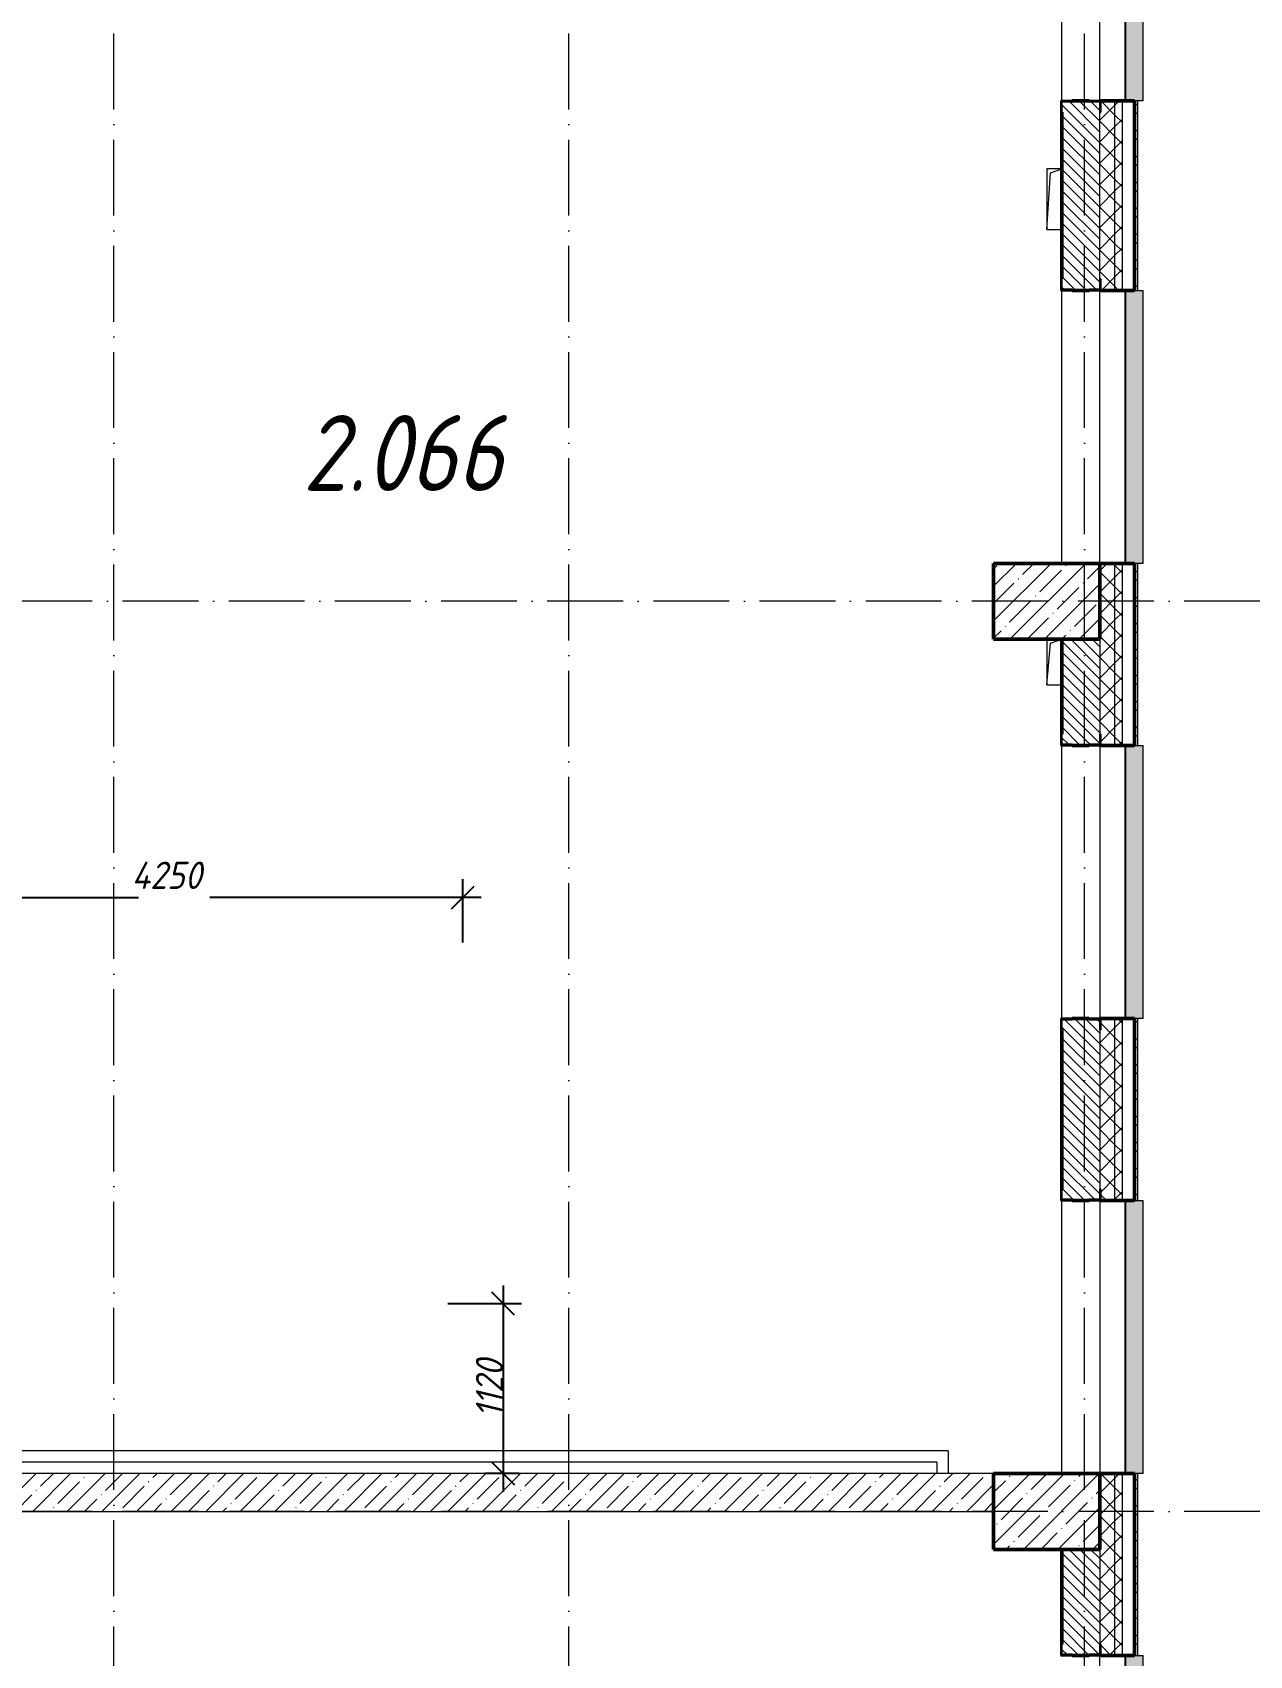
# Model space of a CAD drawing. Header units: millimetres. Extents: x -606178 to 312196, y -19338 to 632709.
# Drawn here: x -248389 to -240364, y 483325 to 494025 of the extents above; entities that cross this region are included whole.
import ezdxf

# ---------------------------------------------------------------- set-up
doc = ezdxf.new("R2010")
doc.units = ezdxf.units.MM
doc.linetypes.add('50_200_ШТРИХ_1Т_ш5_п1_п1_', pattern=[700, 500, -100, 0, -100])
for name, color, linetype, lineweight in [('A-____-____-DIMS', 7, 'Continuous', 9), ('A-DETL-____-OTLN-4', 7, 'Continuous', 18), ('A-GENM-____-MCUT', 7, 'Continuous', 25), ('A-GENM-____-OTLN', 7, 'Continuous', 9), ('A-GENM-____-OTLN-1', 7, 'Continuous', 25), ('A-GLAZ-____-OTLN', 7, 'Continuous', 9), ('A-WALL-____-MCUT-1', 7, 'Continuous', 9), ('A-WALL-____-MCUT-2', 7, 'Continuous', 50), ('A-WALL-____-MCUT-3', 7, 'Continuous', 9), ('A-WALL-____-OTLN', 7, 'Continuous', 9), ('A-WALL-____-PATT-1', 7, 'Continuous', 9), ('A-WALL-FNSH-MCUT-1', 7, 'Continuous', 9), ('S-COLS-____-MCUT', 7, 'Continuous', 50), ('S-COLS-____-OTLN', 7, 'Continuous', 9), ('S-GRID-____-OTLN-1', 7, '50_200_ШТРИХ_1Т_ш5_п1_п1_', 9), ('Марки помещений', 7, 'Continuous', 9)]:
    doc.layers.add(name, color=color, linetype=linetype, lineweight=lineweight)
doc.layers.add('A-GLAZ-____-OTLN-1', color=7, linetype='Continuous', lineweight=9, true_color=0xc0c0c0)
doc.styles.add('ISOCPEUR_I_10', font='isocpeui.ttf', dxfattribs={"width": 0.9, "height": 180})
doc.styles.add('ISOCPEUR_I_3', font='isocpeui.ttf', dxfattribs={"width": 0.85, "height": 2.2})
doc.dimstyles.new('ISO-1_8_0_9К_СРЕДНИЙ_Кладочные_3', dxfattribs={"dimscale": 304.8, "dimtxt": 179.276612, "dimasz": 0.492126, "dimexe": 0.393701, "dimexo": 0, "dimgap": 0, "dimtad": 1, "dimdec": 3, "dimrnd": 0.001, "dimdsep": 46, "dimtxsty": 'ISOCPEUR_I_10', "dimblk1": 'OBLIQUE', "dimblk2": 'OBLIQUE', "dimsah": 1, "dimcen": 0.09, "dimdle": 0.393701, "dimazin": 0, "dimtfac": 1, "dimtdec": 4, "dimtix": 1, "dimtmove": 0, "dimatfit": 3, "dimfxl": 1, "dimtvp": 1, "dimtolj": 1, "dimtzin": 0, "dimarcsym": 2})
doc.dimstyles.new('ISO-1_8_0_9К_СРЕДНИЙ_Кладочные_5', dxfattribs={"dimscale": 304.8, "dimtxt": 179.276612, "dimasz": 0.492126, "dimexe": 0.393701, "dimexo": 0, "dimgap": 0, "dimtad": 1, "dimdec": 3, "dimrnd": 0.001, "dimdsep": 46, "dimtxsty": 'ISOCPEUR_I_10', "dimblk1": 'OBLIQUE', "dimblk2": 'OBLIQUE', "dimsah": 1, "dimcen": 0.09, "dimdle": 0.393701, "dimazin": 0, "dimtfac": 1, "dimtdec": 4, "dimtix": 1, "dimtmove": 2, "dimatfit": 3, "dimfxl": 1, "dimtvp": 1, "dimtolj": 1, "dimtzin": 0, "dimarcsym": 2})
pattern_1 = [(135, (-264901.3, 451794.26), (-35.35534, -35.35534), [])]
pattern_2 = [(45, (-264901.3, 451794.26), (-85.53659, 85.53659), []), (45, (-264844.28, 451794.26), (-85.53659, 85.53659), [])]
pattern_3 = [(45, (-264901.3, 451794.26), (-70.71068, 70.71068), []), (135, (-264901.3, 451794.26), (-70.71068, -70.71068), [])]

# ---------------------------------------------------------------- blocks, each defined once
blk = doc.blocks.new('BSC_Колонна _Прямоугольная - 500х700-25976089-АР1_План отверстий 2 этажа в осях 1-64_А-ГГ')
at = {"layer": 'S-COLS-____-OTLN'}
h = blk.add_hatch(dxfattribs=at)
h.set_pattern_fill('FP_27', color=256, style=0, pattern_type=2)
h.set_pattern_definition([(315, (-32481.04, 23200), (114.04925, 114.04925), []), (315, (-32481.04, 23085.95), (114.04925, 114.04925), [201.613, -40.323, 3.353, -36.97])])
h.paths.add_polyline_path([(-250, 350), (-250, -350), (250, -350), (250, 350)], flags=0)
at = {"layer": 'S-COLS-____-MCUT'}
for p, q in [((250, 350), (-250, 350)), ((-250, 350), (-250, -350)), ((250, -350), (250, 350)), ((-250, -350), (250, -350))]:
    blk.add_line(p, q, dxfattribs=at)
blk = doc.blocks.new('BSC_Колонна _Прямоугольная - 500х700-V3-АР1_План отверстий 2 этажа в осях 1-64_А-ГГ')
at = {"layer": 'S-COLS-____-OTLN'}
h = blk.add_hatch(dxfattribs=at)
h.set_pattern_fill('FP_29', color=256, style=0, pattern_type=2)
h.set_pattern_definition([(315, (-38481.04, 23200), (114.04925, 114.04925), []), (315, (-38481.04, 23085.95), (114.04925, 114.04925), [201.613, -40.323, 3.353, -36.97])])
h.paths.add_polyline_path([(-250, 237), (-250, -350), (250, -350), (250, 350), (-250, 350)], flags=0)
at = {"layer": 'S-COLS-____-MCUT'}
for p, q in [((250, 350), (-250, 350)), ((-250, 350), (-250, -350)), ((250, -350), (250, 350)), ((-250, -350), (250, -350))]:
    blk.add_line(p, q, dxfattribs=at)
blk = doc.blocks.new('Фахверк_СКБ_Уголок - 250_2700-27497298-АР1_План отверстий 2 этажа в осях 1-64_А-ГГ')
at = {"layer": 'A-GENM-____-MCUT'}
for p, q in [((200, 181), (125, 181)), ((125, 181), (125, 106)), ((131, 106), (131, 175)), ((131, 175), (200, 175)), ((200, 175), (200, 181)), ((125, 106), (131, 106)), ((131, -6), (125, -6)), ((125, -6), (125, -81)), ((125, -81), (200, -81)), ((131, -75), (131, -6)), ((200, -75), (131, -75)), ((200, -81), (200, -75))]:
    blk.add_line(p, q, dxfattribs=at)
blk = doc.blocks.new('AR_Отверстие прямоугольное _в плите_ - AR_Отверстие прямоугольное _в плите_-30510814-АР1_План отверстий 2 этажа в осях 1-64_А-ГГ')
at = {"layer": 'A-GENM-____-OTLN'}
for p, q in [((-50, 150), (-50, -150)), ((-50, -150), (-25, 125)), ((-25, 125), (50, 150)), ((-50, -150), (50, -150))]:
    blk.add_line(p, q, dxfattribs=at)
blk = doc.blocks.new('AR_Отверстие прямоугольное _в плите_ - AR_Отверстие прямоугольное _в плите_-30510902-АР1_План отверстий 2 этажа в осях 1-64_А-ГГ')
at = {"layer": 'A-GENM-____-OTLN'}
for p, q in [((50, 200), (-50, 200)), ((-50, 200), (-50, -200)), ((-50, -200), (-25, 175)), ((-25, 175), (50, 200)), ((-50, -200), (50, -200))]:
    blk.add_line(p, q, dxfattribs=at)
blk = doc.blocks.new('Отлив_СКБ - Отлив витража_120_НВФ-V194-АР1_План отверстий 2 этажа в осях 1-64_А-ГГ')
at = {"layer": 'A-GLAZ-____-OTLN-1'}
for points in [[(1800, -2), (1800, 0), (0, 0), (0, -2), (1544, -2)], [(1544, -120), (1800, -120), (1800, -2), (0, -2), (0, -120)]]:
    blk.add_hatch(color=256, dxfattribs=at).paths.add_polyline_path(points, flags=0)
at = {"layer": 'A-GLAZ-____-OTLN'}
for p, q in [((0, 0), (1800, 0)), ((1800, -2), (0, -2)), ((0, -120), (0, -83)), ((1800, -83), (1800, -120)), ((0, -120), (1800, -120))]:
    blk.add_line(p, q, dxfattribs=at)
blk = doc.blocks.new('_Oblique')
at = {"color": 0, "linetype": 'ByBlock', "lineweight": -2}
blk.add_line((-0.5, -0.5), (0.5, 0.5), dxfattribs=at)
blk = doc.blocks.new('*D4770')
at = {"layer": 'A-____-____-DIMS', "color": 0, "lineweight": -2, "transparency": 16777216}
for p, q in [((-249801, 488025), (-249801, 488443)), ((-245551, 488025), (-245551, 488443)), ((-249921, 488323), (-247689, 488323)), ((-245431, 488323), (-247219, 488323))]:
    blk.add_line(p, q, dxfattribs=at)
at = {"layer": 'Defpoints', "color": 0, "transparency": 16777216}
for p in [(-245551, 488323), (-249801, 488025), (-245551, 488025)]:
    blk.add_point(p, dxfattribs=at)
at = {"layer": 'A-____-____-DIMS', "color": 0, "lineweight": -2, "transparency": 16777216, "xscale": 150, "yscale": 150, "zscale": 150, "rotation": 180}
blk.add_blockref('_Oblique', (-249801, 488323), dxfattribs=at)
at = {"layer": 'A-____-____-DIMS', "color": 0, "lineweight": -2, "transparency": 16777216, "xscale": 150, "yscale": 150, "zscale": 150}
blk.add_blockref('_Oblique', (-245551, 488323), dxfattribs=at)
at = {"layer": 'A-____-____-DIMS', "color": 0, "transparency": 16777216, "insert": (-247735, 488559), "char_height": 180, "width": 562.65, "attachment_point": 1, "line_spacing_factor": 1.149209, "style": 'ISOCPEUR_I_10'}
blk.add_mtext('\\A1;4250', dxfattribs=at)
blk = doc.blocks.new('*D4771')
at = {"layer": 'A-____-____-DIMS', "color": 0, "lineweight": -2, "transparency": 16777216}
for p, q in [((-245285, 485765), (-245285, 484405)), ((-245651, 485645), (-245165, 485645)), ((-245179, 484525), (-245405, 484525))]:
    blk.add_line(p, q, dxfattribs=at)
at = {"layer": 'Defpoints', "color": 0, "transparency": 16777216}
for p in [(-245651, 485645), (-245285, 484525), (-245179, 484525)]:
    blk.add_point(p, dxfattribs=at)
at = {"layer": 'A-____-____-DIMS', "color": 0, "lineweight": -2, "transparency": 16777216, "xscale": 150, "yscale": 150, "zscale": 150}
for p, rotation in [((-245285, 485645), 90), ((-245285, 484525), 270)]:
    blk.add_blockref('_Oblique', p, dxfattribs=dict(at, rotation=rotation))
at = {"layer": 'A-____-____-DIMS', "color": 0, "transparency": 16777216, "insert": (-245375, 485085), "char_height": 180, "width": 463.36, "attachment_point": 5, "rotation": 90, "style": 'ISOCPEUR_I_10'}
blk.add_mtext('\\A1;1120', dxfattribs=at)

msp = doc.modelspace()

# ---------------------------------------------------------------- hatches: boundary and pattern name
at = {"layer": 'A-WALL-____-PATT-1'}
h = msp.add_hatch(dxfattribs=at)
h.set_pattern_fill('FP_3', color=256, style=0, pattern_type=2)
h.set_pattern_definition(pattern_2)
h.paths.add_polyline_path([(-241101.3011, 493345.3011), (-241101.3011, 493575.3011), (-241121.3011, 493575.3011), (-241121.3011, 493345.3011)], flags=0)
h.paths.add_polyline_path([(-241101.3011, 495375.3011), (-241101.3011, 499775.3011), (-241121.3011, 499775.3011), (-241121.3011, 495375.3011)], flags=0)
h = msp.add_hatch(dxfattribs=at)
h.set_pattern_fill('FP_1', color=256, style=0, pattern_type=2)
h.set_pattern_definition(pattern_3)
h.paths.add_polyline_path([(-241201.3011, 461325.3011), (-241201.3011, 463525.3011), (-241251.3011, 463525.3011), (-241251.3011, 461325.3011)], flags=0)
h.paths.add_polyline_path([(-241251.3011, 465325.3011), (-241201.3011, 465325.3011), (-241201.3011, 466525.3011), (-241251.3011, 466525.3011), (-241251.3011, 466290.0716)], flags=0)
h.paths.add_polyline_path([(-241251.3011, 468325.3011), (-241201.3011, 468325.3011), (-241201.3011, 469525.3011), (-241251.3011, 469525.3011)], flags=0)
h.paths.add_polyline_path([(-241201.3011, 471325.3011), (-241201.3011, 472525.3011), (-241251.3011, 472525.3011), (-241251.3011, 471325.3011)], flags=0)
h.paths.add_polyline_path([(-241201.3011, 474325.3011), (-241201.3011, 475525.3011), (-241251.3011, 475525.3011), (-241251.3011, 474325.3011)], flags=0)
h.paths.add_polyline_path([(-241201.3011, 477325.3011), (-241201.3011, 478525.3011), (-241251.3011, 478525.3011), (-241251.3011, 477325.3011)], flags=0)
h.paths.add_polyline_path([(-241201.3011, 480325.3011), (-241201.3011, 481525.3011), (-241251.3011, 481525.3011), (-241251.3011, 480325.3011)], flags=0)
h.paths.add_polyline_path([(-241201.3011, 483325.3011), (-241201.3011, 484525.3011), (-241251.3011, 484525.3011), (-241251.3011, 483325.3011)], flags=0)
h.paths.add_polyline_path([(-241201.3011, 486325.3011), (-241201.3011, 487525.3011), (-241251.3011, 487525.3011), (-241251.3011, 486325.3011)], flags=0)
h.paths.add_polyline_path([(-241201.3011, 489325.3011), (-241201.3011, 490525.3011), (-241251.3011, 490525.3011), (-241251.3011, 489325.3011)], flags=0)
h.paths.add_polyline_path([(-241201.3011, 492325.3011), (-241201.3011, 493575.3011), (-241251.3011, 493575.3011), (-241251.3011, 492325.3011)], flags=0)
h.paths.add_polyline_path([(-241201.3011, 495375.3011), (-241201.3011, 499625.3011), (-241251.3011, 499625.3011), (-241251.3011, 495375.3011)], flags=0)
h = msp.add_hatch(dxfattribs=at)
h.set_pattern_fill('FP_1', color=256, style=0, pattern_type=2)
h.set_pattern_definition(pattern_3)
h.paths.add_polyline_path([(-241251.3011, 461325.3011), (-241251.3011, 463525.3011), (-241345.3011, 463525.3011), (-241345.3011, 463450.3011), (-241351.3011, 463450.3011), (-241351.3011, 461325.3011)], flags=0)
h.paths.add_polyline_path([(-241345.3011, 465325.3011), (-241251.3011, 465325.3011), (-241251.3011, 466525.3011), (-241345.3011, 466525.3011), (-241345.3011, 466450.3011), (-241351.3011, 466450.3011), (-241351.3011, 465400.3011), (-241345.3011, 465400.3011), (-241345.3011, 465331.3011)], flags=0)
h.paths.add_polyline_path([(-241251.3011, 468325.3011), (-241251.3011, 469525.3011), (-241351.3011, 469525.3011), (-241351.3011, 468400.3011), (-241345.3011, 468400.3011), (-241345.3011, 468325.3011)], flags=0)
h.paths.add_polyline_path([(-241251.3011, 471325.3011), (-241251.3011, 472525.3011), (-241345.3011, 472525.3011), (-241345.3011, 472450.3011), (-241351.3011, 472450.3011), (-241351.3011, 471400.3011), (-241345.3011, 471400.3011), (-241345.3011, 471325.3011)], flags=0)
h.paths.add_polyline_path([(-241351.3011, 474325.3011), (-241251.3011, 474325.3011), (-241251.3011, 475525.3011), (-241345.3011, 475525.3011), (-241345.3011, 475450.3011), (-241351.3011, 475450.3011), (-241351.3011, 474825.3011)], flags=0)
h.paths.add_polyline_path([(-241345.3011, 477325.3011), (-241251.3011, 477325.3011), (-241251.3011, 478525.3011), (-241351.3011, 478525.3011), (-241351.3011, 477400.3011), (-241345.3011, 477400.3011), (-241345.3011, 477331.3011)], flags=0)
h.paths.add_polyline_path([(-241251.3011, 480325.3011), (-241251.3011, 481525.3011), (-241345.3011, 481525.3011), (-241345.3011, 481450.3011), (-241351.3011, 481450.3011), (-241351.3011, 480400.3011), (-241345.3011, 480400.3011), (-241345.3011, 480325.3011)], flags=0)
h.paths.add_polyline_path([(-241251.3011, 483325.3011), (-241251.3011, 484525.3011), (-241351.3011, 484525.3011), (-241351.3011, 483400.3011), (-241345.3011, 483400.3011), (-241345.3011, 483325.3011)], flags=0)
h.paths.add_polyline_path([(-241345.3011, 486325.3011), (-241251.3011, 486325.3011), (-241251.3011, 487525.3011), (-241345.3011, 487525.3011), (-241345.3011, 487450.3011), (-241351.3011, 487450.3011), (-241351.3011, 486400.3011), (-241345.3011, 486400.3011), (-241345.3011, 486331.3011)], flags=0)
h.paths.add_polyline_path([(-241345.3011, 489325.3011), (-241251.3011, 489325.3011), (-241251.3011, 490525.3011), (-241351.3011, 490525.3011), (-241351.3011, 489400.3011), (-241345.3011, 489400.3011), (-241345.3011, 489331.3011)], flags=0)
h.paths.add_polyline_path([(-241251.3011, 492325.3011), (-241251.3011, 493575.3011), (-241345.3011, 493575.3011), (-241345.3011, 493500.3011), (-241351.3011, 493500.3011), (-241351.3011, 492400.3011), (-241345.3011, 492400.3011), (-241345.3011, 492325.3011)], flags=0)
h.paths.add_polyline_path([(-241251.3011, 495375.3011), (-241251.3011, 499525.3011), (-241351.3011, 499525.3011), (-241351.3011, 495375.3011)], flags=0)
h = msp.add_hatch(dxfattribs=at)
h.set_pattern_fill('FP_6', color=256, style=0, pattern_type=2)
h.set_pattern_definition(pattern_1)
h.paths.add_polyline_path([(-241532.3011, 492325.3011), (-241420.3011, 492325.3011), (-241420.3011, 492331.3011), (-241351.3011, 492331.3011), (-241351.3011, 493569.3011), (-241420.3011, 493569.3011), (-241420.3011, 493575.3011), (-241532.3011, 493575.3011), (-241532.3011, 493569.3011), (-241601.3011, 493569.3011), (-241601.3011, 492331.3011), (-241532.3011, 492331.3011)], flags=0)
h = msp.add_hatch(dxfattribs=at)
h.set_pattern_fill('FP_3', color=256, style=0, pattern_type=2)
h.set_pattern_definition(pattern_2)
h.paths.add_polyline_path([(-241101.3011, 461515.3011), (-241101.3011, 463525.3011), (-241121.3011, 463525.3011), (-241121.3011, 461515.3011)], flags=0)
h.paths.add_polyline_path([(-241101.3011, 465325.3011), (-241101.3011, 466525.3011), (-241121.3011, 466525.3011), (-241121.3011, 465325.3011)], flags=0)
h.paths.add_polyline_path([(-241101.3011, 468325.3011), (-241101.3011, 469525.3011), (-241121.3011, 469525.3011), (-241121.3011, 468325.3011)], flags=0)
h.paths.add_polyline_path([(-241101.3011, 471325.3011), (-241101.3011, 472525.3011), (-241121.3011, 472525.3011), (-241121.3011, 471325.3011)], flags=0)
h.paths.add_polyline_path([(-241101.3011, 474325.3011), (-241101.3011, 475525.3011), (-241121.3011, 475525.3011), (-241121.3011, 474325.3011)], flags=0)
h.paths.add_polyline_path([(-241101.3011, 477325.3011), (-241101.3011, 478525.3011), (-241121.3011, 478525.3011), (-241121.3011, 477325.3011)], flags=0)
h.paths.add_polyline_path([(-241101.3011, 480325.3011), (-241101.3011, 481525.3011), (-241121.3011, 481525.3011), (-241121.3011, 480325.3011)], flags=0)
h.paths.add_polyline_path([(-241101.3011, 483325.3011), (-241101.3011, 484525.3011), (-241121.3011, 484525.3011), (-241121.3011, 483325.3011)], flags=0)
h.paths.add_polyline_path([(-241121.3011, 486325.3011), (-241101.3011, 486325.3011), (-241101.3011, 487525.3011), (-241121.3011, 487525.3011), (-241121.3011, 486929.9275)], flags=0)
h.paths.add_polyline_path([(-241101.3011, 489325.3011), (-241101.3011, 490525.3011), (-241121.3011, 490525.3011), (-241121.3011, 489325.3011)], flags=0)
h.paths.add_polyline_path([(-241101.3011, 492325.3011), (-241101.3011, 493345.3011), (-241121.3011, 493345.3011), (-241121.3011, 492325.3011)], flags=0)
h = msp.add_hatch(dxfattribs=at)
h.set_pattern_fill('FP_6', color=256, style=0, pattern_type=2)
h.set_pattern_definition(pattern_1)
h.paths.add_polyline_path([(-241420.3011, 486325.3011), (-241420.3011, 486331.3011), (-241351.3011, 486331.3011), (-241351.3011, 487519.3011), (-241420.3011, 487519.3011), (-241420.3011, 487525.3011), (-241532.3011, 487525.3011), (-241532.3011, 487519.3011), (-241601.3011, 487519.3011), (-241601.3011, 486331.3011), (-241532.3011, 486331.3011), (-241532.3011, 486325.3011)], flags=0)
h.paths.add_polyline_path([(-241420.3011, 489325.3011), (-241420.3011, 489331.3011), (-241351.3011, 489331.3011), (-241351.3011, 490025.3011), (-241601.3011, 490025.3011), (-241601.3011, 489331.3011), (-241532.3011, 489331.3011), (-241532.3011, 489325.3011)], flags=0)
h = msp.add_hatch(dxfattribs=at)
h.set_pattern_fill('FP_25', color=256, style=0, pattern_type=2)
h.set_pattern_definition([(45, (-264901.3, 451794.26), (-114.04925, 114.04925), []), (45, (-264787.25, 451794.26), (-114.04925, 114.04925), [201.612, -40.322, 3.353, -36.97])])
h.paths.add_polyline_path([(-242051.3011, 484275.3011), (-242051.3011, 484525.3011), (-250301.3011, 484525.3011), (-250301.3011, 484275.3011), (-243705.4192, 484275.3011)], flags=0)
h = msp.add_hatch(dxfattribs=at)
h.set_pattern_fill('FP_6', color=256, style=0, pattern_type=2)
h.set_pattern_definition(pattern_1)
h.paths.add_polyline_path([(-241420.3011, 480325.3011), (-241420.3011, 480331.3011), (-241351.3011, 480331.3011), (-241351.3011, 481519.3011), (-241420.3011, 481519.3011), (-241420.3011, 481525.3011), (-241532.3011, 481525.3011), (-241532.3011, 481519.3011), (-241601.3011, 481519.3011), (-241601.3011, 480331.3011), (-241532.3011, 480331.3011), (-241532.3011, 480325.3011)], flags=0)
h.paths.add_polyline_path([(-241420.3011, 483325.3011), (-241420.3011, 483331.3011), (-241351.3011, 483331.3011), (-241351.3011, 484025.3011), (-241601.3011, 484025.3011), (-241601.3011, 483331.3011), (-241532.3011, 483331.3011), (-241532.3011, 483325.3011)], flags=0)

# ---------------------------------------------------------------- linework, layer by layer
at = {"layer": 'A-DETL-____-OTLN-4'}
for p, q in [((-242351.3011, 484675.3011), (-250101.3011, 484675.3011)), ((-242351.3011, 484675.3011), (-242351.3011, 484525.3011)), ((-242426.3011, 484600.3011), (-250101.3011, 484600.3011)), ((-242426.3011, 484600.3011), (-242426.3011, 484525.3011))]:
    msp.add_line(p, q, dxfattribs=at)
at = {"layer": 'A-WALL-____-MCUT-1'}
for p, q in [((-242051.3011, 484525.3011), (-250301.3011, 484525.3011)), ((-250301.3011, 484275.3011), (-242051.3011, 484275.3011))]:
    msp.add_line(p, q, dxfattribs=at)
at = {"layer": 'A-WALL-____-MCUT-2'}
for p, q in [((-241601.3011, 493500.3011), (-241601.3011, 492400.3011)), ((-241420.3011, 493575.3011), (-241532.3011, 493575.3011)), ((-241121.3011, 493575.3011), (-241345.3011, 493575.3011)), ((-241121.3011, 492325.3011), (-241121.3011, 493575.3011)), ((-241532.3011, 492325.3011), (-241420.3011, 492325.3011)), ((-241345.3011, 492325.3011), (-241121.3011, 492325.3011)), ((-241121.3011, 490525.3011), (-241351.3011, 490525.3011)), ((-241121.3011, 489325.3011), (-241121.3011, 490525.3011)), ((-241601.3011, 490025.3011), (-241601.3011, 489400.3011)), ((-241532.3011, 489325.3011), (-241420.3011, 489325.3011)), ((-241345.3011, 489325.3011), (-241121.3011, 489325.3011)), ((-241420.3011, 487525.3011), (-241532.3011, 487525.3011)), ((-241121.3011, 487525.3011), (-241345.3011, 487525.3011)), ((-241121.3011, 486325.3011), (-241121.3011, 487525.3011)), ((-241601.3011, 487450.3011), (-241601.3011, 486400.3011)), ((-241532.3011, 486325.3011), (-241420.3011, 486325.3011)), ((-241345.3011, 486325.3011), (-241121.3011, 486325.3011)), ((-241121.3011, 484525.3011), (-241351.3011, 484525.3011)), ((-241121.3011, 483325.3011), (-241121.3011, 484525.3011)), ((-241601.3011, 484025.3011), (-241601.3011, 483400.3011)), ((-241532.3011, 483325.3011), (-241420.3011, 483325.3011)), ((-241345.3011, 483325.3011), (-241121.3011, 483325.3011))]:
    msp.add_line(p, q, dxfattribs=at)
at = {"layer": 'A-WALL-____-MCUT-3'}
for p, q in [((-241351.3011, 492400.3011), (-241351.3011, 493500.3011)), ((-241251.3011, 492325.3011), (-241251.3011, 493575.3011)), ((-241201.3011, 492325.3011), (-241201.3011, 493575.3011)), ((-241251.3011, 489325.3011), (-241251.3011, 490525.3011)), ((-241201.3011, 489325.3011), (-241201.3011, 490525.3011)), ((-241351.3011, 490025.3011), (-241351.3011, 489400.3011)), ((-241251.3011, 486325.3011), (-241251.3011, 487525.3011)), ((-241201.3011, 486325.3011), (-241201.3011, 487525.3011)), ((-241351.3011, 487450.3011), (-241351.3011, 486400.3011)), ((-241251.3011, 483325.3011), (-241251.3011, 484525.3011)), ((-241201.3011, 483325.3011), (-241201.3011, 484525.3011)), ((-241351.3011, 484025.3011), (-241351.3011, 483400.3011))]:
    msp.add_line(p, q, dxfattribs=at)
at = {"layer": 'A-WALL-____-OTLN'}
for p, q in [((-241601.3011, 493575.3011), (-241601.3011, 495375.3011)), ((-241351.3011, 493575.3011), (-241351.3011, 495375.3011)), ((-241601.3011, 490525.3011), (-241601.3011, 492325.3011)), ((-241351.3011, 490525.3011), (-241351.3011, 492325.3011)), ((-241601.3011, 487525.3011), (-241601.3011, 489325.3011)), ((-241351.3011, 489325.3011), (-241351.3011, 487525.3011)), ((-241601.3011, 484525.3011), (-241601.3011, 486325.3011)), ((-241351.3011, 486325.3011), (-241351.3011, 484525.3011)), ((-241351.3011, 481525.3011), (-241351.3011, 483325.3011))]:
    msp.add_line(p, q, dxfattribs=at)
at = {"layer": 'A-WALL-FNSH-MCUT-1'}
for p, q in [((-241101.3011, 493575.3011), (-241121.3011, 493575.3011)), ((-241101.3011, 492325.3011), (-241101.3011, 493575.3011)), ((-241121.3011, 492325.3011), (-241101.3011, 492325.3011)), ((-241101.3011, 490525.3011), (-241121.3011, 490525.3011)), ((-241101.3011, 489325.3011), (-241101.3011, 490525.3011)), ((-241121.3011, 489325.3011), (-241101.3011, 489325.3011)), ((-241101.3011, 487525.3011), (-241121.3011, 487525.3011)), ((-241101.3011, 486325.3011), (-241101.3011, 487525.3011)), ((-241121.3011, 486325.3011), (-241101.3011, 486325.3011)), ((-241101.3011, 484525.3011), (-241121.3011, 484525.3011)), ((-241101.3011, 483325.3011), (-241101.3011, 484525.3011)), ((-241121.3011, 483325.3011), (-241101.3011, 483325.3011))]:
    msp.add_line(p, q, dxfattribs=at)
at = {"layer": 'S-GRID-____-OTLN-1'}
for p, q in [((-247851.3011, 447311.6528), (-247851.3011, 501675.2188)), ((-244851.3011, 447311.6528), (-244851.3011, 501675.2188)), ((-241451.3011, 447311.6528), (-241451.3011, 501675.2188)), ((-238193.5619, 490275.3011), (-269570.0713, 490275.3011)), ((-238193.5619, 484275.3011), (-269570.0713, 484275.3011))]:
    msp.add_line(p, q, dxfattribs=at)

# ---------------------------------------------------------------- block references
at = {"layer": 'A-GENM-____-OTLN'}
for name, p in [('AR_Отверстие прямоугольное _в плите_ - AR_Отверстие прямоугольное _в плите_-30510902-АР1_План отверстий 2 этажа в осях 1-64_А-ГГ', (-241651.3011, 492925.3011)), ('AR_Отверстие прямоугольное _в плите_ - AR_Отверстие прямоугольное _в плите_-30510814-АР1_План отверстий 2 этажа в осях 1-64_А-ГГ', (-241651.3011, 489875.3011))]:
    msp.add_blockref(name, p, dxfattribs=at)
at = {"layer": 'A-GENM-____-OTLN-1'}
for p, rotation in [((-241526.3011, 493700.3011), 269.9999999999999), ((-241426.3011, 492200.3011), 89.99999999999991), ((-241426.3011, 489200.3011), 89.99999999999991), ((-241526.3011, 487650.3011), 269.9999999999999), ((-241426.3011, 486200.3011), 89.99999999999991), ((-241426.3011, 483200.3011), 89.99999999999991)]:
    msp.add_blockref('Фахверк_СКБ_Уголок - 250_2700-27497298-АР1_План отверстий 2 этажа в осях 1-64_А-ГГ', p, dxfattribs=dict(at, rotation=rotation))
at = {"layer": 'A-GLAZ-____-OTLN', "rotation": 90}
for p in [(-241184.3011, 493575.3011), (-241184.3011, 490525.3011), (-241184.3011, 487525.3011), (-241184.3011, 484525.3011), (-241184.3011, 481525.3011)]:
    msp.add_blockref('Отлив_СКБ - Отлив витража_120_НВФ-V194-АР1_План отверстий 2 этажа в осях 1-64_А-ГГ', p, dxfattribs=at)
at = {"layer": 'S-COLS-____-OTLN', "rotation": 89.9999999999999}
for name, p in [('BSC_Колонна _Прямоугольная - 500х700-V3-АР1_План отверстий 2 этажа в осях 1-64_А-ГГ', (-241701.3011, 490275.3011)), ('BSC_Колонна _Прямоугольная - 500х700-25976089-АР1_План отверстий 2 этажа в осях 1-64_А-ГГ', (-241701.3011, 484275.3011))]:
    msp.add_blockref(name, p, dxfattribs=at)

# ---------------------------------------------------------------- texts
at = {"layer": 'Марки помещений', "insert": (-246606.4274, 491503.0339), "char_height": 500, "width": 785.65375, "attachment_point": 1, "style": 'ISOCPEUR_I_3'}
msp.add_mtext('2.066', dxfattribs=at)

# ---------------------------------------------------------------- dimensions: what is measured, and where the dimension line sits
at = {"layer": 'A-____-____-DIMS'}
dim = msp.add_linear_dim(base=(-245551.3011, 488323.4891), p1=(-249801.3011, 488025.3011), p2=(-245551.3011, 488025.3011), dimstyle='ISO-1_8_0_9К_СРЕДНИЙ_Кладочные_5', override={"dimpost": '<>', "dimfxl": 4250}, dxfattribs=at)
dim.commit()
dim.dimension.update_dxf_attribs({"geometry": '*D4770', "text_midpoint": (-247454.1441, 488438.6511), "dimtype": 160})
dim = msp.add_linear_dim(base=(-245285.2613, 484525.3011), p1=(-245651.3011, 485645.3011), p2=(-245179.1953, 484525.3011), angle=90, dimstyle='ISO-1_8_0_9К_СРЕДНИЙ_Кладочные_3', override={"dimpost": '<>', "dimfxl": 1215.435657}, dxfattribs=at)
dim.commit()
dim.dimension.update_dxf_attribs({"geometry": '*D4771', "text_midpoint": (-245375.2613, 485085.3011)})

doc.saveas('drawing.dxf')
